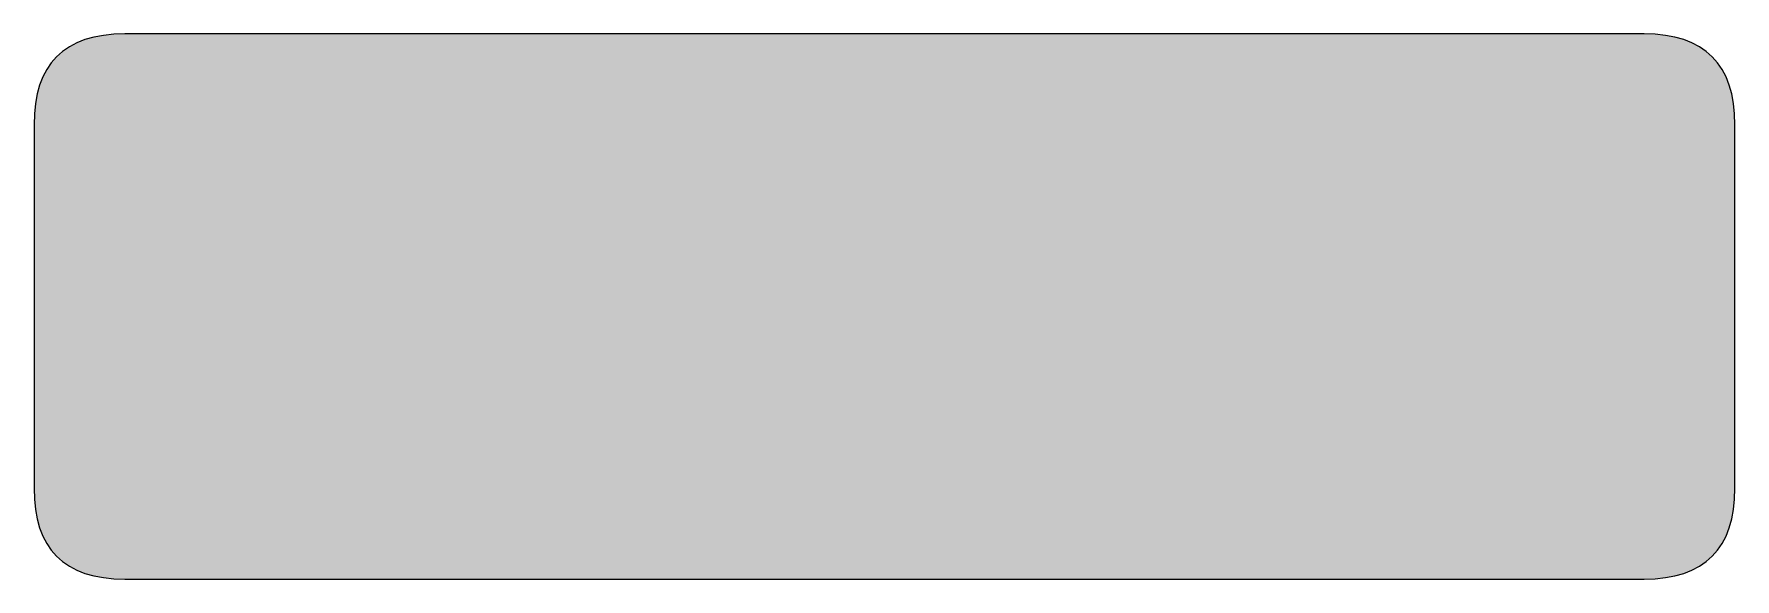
# Model space of a CAD drawing. Header units: millimetres. Extents: x 0 to 62, y -117 to 0.
# Drawn here: x 35.379 to 36.568, y -30.39 to -30.009 of the extents above; entities that cross this region are included whole.
import ezdxf

# ---------------------------------------------------------------- set-up
doc = ezdxf.new("R2010")
doc.units = ezdxf.units.MM
doc.header["$MEASUREMENT"] = 0
doc.layers.add('GLOSS-V', color=7, linetype='Continuous')

# ---------------------------------------------------------------- blocks, each defined once
blk = doc.blocks.new('block 54')
at = {"layer": 'GLOSS-V', "true_color": 0x010101}
h = blk.add_hatch(color=178, dxfattribs=at)
h.dxf.hatch_style = 2
edge = h.paths.add_edge_path()
edge.add_spline(control_points=[(36.5049, -30.0088), (36.547, -30.0088), (36.5683, -30.03), (36.5683, -30.0724), (36.5683, -30.0724), (36.5683, -30.3263), (36.5683, -30.3263), (36.5683, -30.3687), (36.547, -30.3899), (36.5049, -30.3899), (36.5049, -30.3899), (35.4428, -30.3899), (35.4428, -30.3899), (35.4004, -30.3899), (35.3794, -30.3687), (35.3794, -30.3263), (35.3794, -30.3263), (35.3794, -30.0724), (35.3794, -30.0724), (35.3794, -30.03), (35.4004, -30.0088), (35.4428, -30.0088), (35.4428, -30.0088), (36.5049, -30.0088), (36.5049, -30.0088)], knot_values=[0, 0, 0, 0, 1, 1, 1, 2, 2, 2, 3, 3, 3, 4, 4, 4, 5, 5, 5, 6, 6, 6, 7, 7, 7, 8, 8, 8, 8], degree=3, periodic=1)
at = {"layer": 'GLOSS-V', "lineweight": 0}
blk.add_open_spline([(36.5049, -30.0088), (36.547, -30.0088), (36.5683, -30.03), (36.5683, -30.0724), (36.5683, -30.0724), (36.5683, -30.3263), (36.5683, -30.3263), (36.5683, -30.3687), (36.547, -30.3899), (36.5049, -30.3899), (36.5049, -30.3899), (35.4428, -30.3899), (35.4428, -30.3899), (35.4004, -30.3899), (35.3794, -30.3687), (35.3794, -30.3263), (35.3794, -30.3263), (35.3794, -30.0724), (35.3794, -30.0724), (35.3794, -30.03), (35.4004, -30.0088), (35.4428, -30.0088), (35.4428, -30.0088), (36.5049, -30.0088), (36.5049, -30.0088)], degree=3, knots=[0, 0, 0, 0, 1, 1, 1, 2, 2, 2, 3, 3, 3, 4, 4, 4, 5, 5, 5, 6, 6, 6, 7, 7, 7, 8, 8, 8, 8], dxfattribs=at)
blk = doc.blocks.new('block 53')
at = {"layer": 'GLOSS-V'}
blk.add_blockref('block 54', (0, 0), dxfattribs=at)

msp = doc.modelspace()

# ---------------------------------------------------------------- block references
at = {"layer": 'GLOSS-V'}
msp.add_blockref('block 53', (0, 0), dxfattribs=at)

doc.saveas('drawing.dxf')
